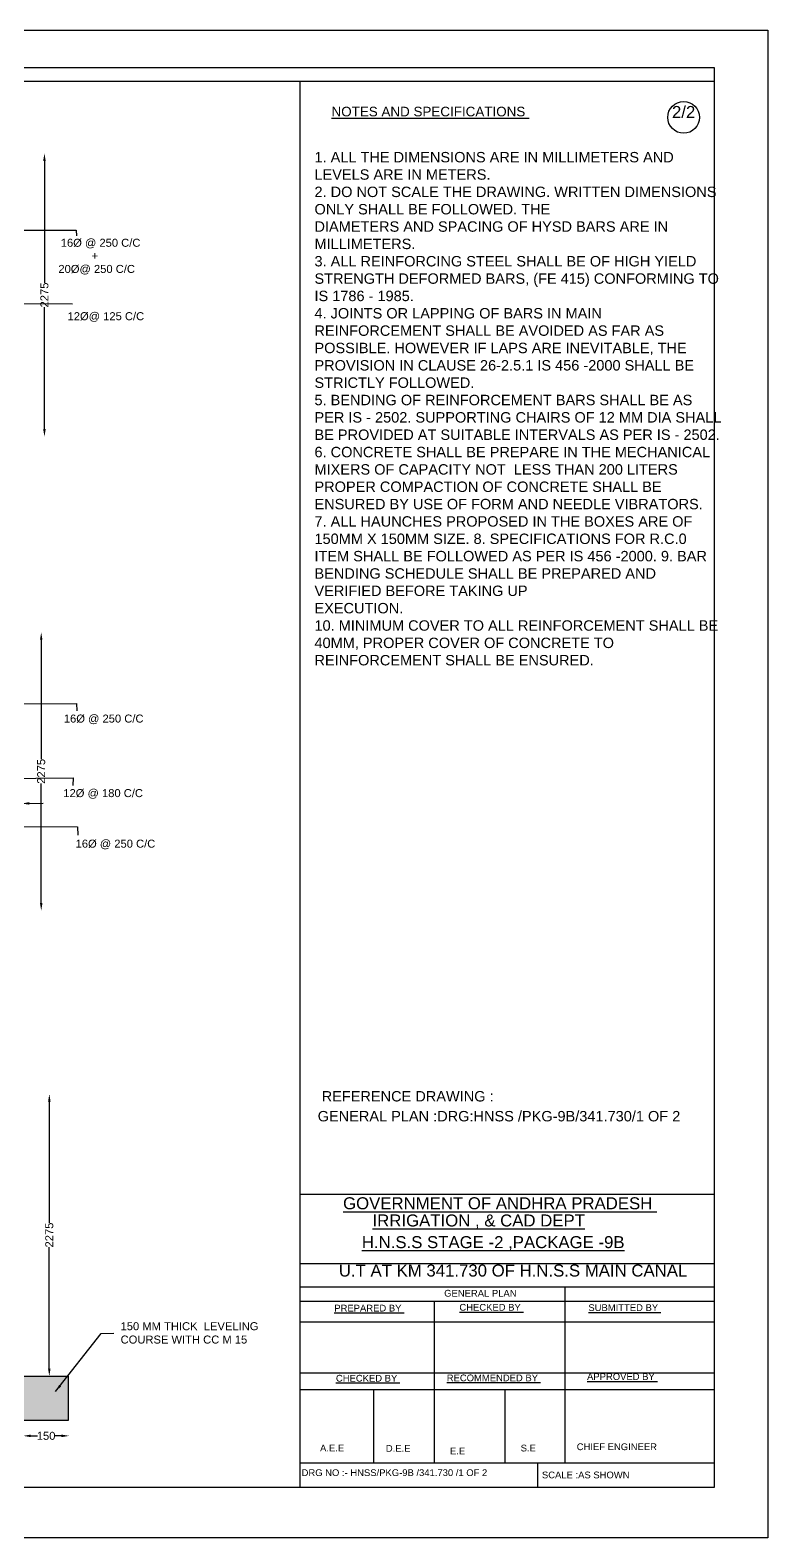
# Model space of a CAD drawing. Header units: millimetres. Extents: x 1099666 to 1368832, y 44489344 to 44677703.
# Drawn here: x 1276635 to 1368832, y 44489344 to 44677703 of the extents above; entities that cross this region are included whole.
import ezdxf

# ---------------------------------------------------------------- set-up
doc = ezdxf.new("R2010")
doc.units = ezdxf.units.MM
doc.header["$MEASUREMENT"] = 0
for name, color, linetype in [('DIMENSIONS', 7, 'Continuous'), ('DRAWING', 2, 'Continuous'), ('TEXT', 7, 'Continuous')]:
    doc.layers.add(name, color=color, linetype=linetype)
doc.styles.get("Standard").update_dxf_attribs({"font": 'arial.ttf', "height": 1000})
doc.dimstyles.get("Standard").update_dxf_attribs({"dimtxt": 1000, "dimasz": 950, "dimexe": 0.18, "dimexo": 0.0625, "dimgap": 0.09, "dimtad": 0, "dimdec": 0, "dimzin": 0, "dimdsep": 46, "dimtxsty": 'Standard', "dimcen": 0.09, "dimse1": 1, "dimse2": 1, "dimadec": 0, "dimazin": 0, "dimtfac": 1, "dimtdec": 0, "dimtofl": 0, "dimtmove": 0, "dimatfit": 3, "dimfxl": 1, "dimtolj": 1, "dimtzin": 0, "dimarcsym": 0})

# ---------------------------------------------------------------- blocks, each defined once
blk = doc.blocks.new('*D58')
at = {"layer": 'Defpoints', "color": 0, "transparency": 16777216}
for p in [(1278134, 44662307), (1278306, 44626921), (1278421, 44626921)]:
    blk.add_point(p, dxfattribs=at)
at = {"layer": 'DIMENSIONS', "color": 0, "lineweight": -2, "transparency": 16777216}
for p, q in [((1278421, 44661357), (1278421, 44646119)), ((1278421, 44627871), (1278421, 44643108))]:
    blk.add_line(p, q, dxfattribs=at)
at = {"layer": 'DIMENSIONS', "color": 0, "transparency": 16777216}
for points in [[(1278263, 44661357), (1278580, 44661357), (1278421, 44662307)], [(1278263, 44627871), (1278580, 44627871), (1278421, 44626921)]]:
    blk.add_solid(points, dxfattribs=at)
at = {"layer": 'DIMENSIONS', "color": 0, "transparency": 16777216, "insert": (1278421, 44644614), "char_height": 1000, "attachment_point": 5, "rotation": 90}
blk.add_mtext('\\A1;2275', dxfattribs=at)
blk = doc.blocks.new('*D105')
at = {"layer": 'Defpoints', "color": 0, "transparency": 16777216}
for p in [(1275755, 44501907), (1281502, 44502086), (1281502, 44501966)]:
    blk.add_point(p, dxfattribs=at)
at = {"layer": 'DIMENSIONS', "color": 0, "lineweight": -2, "transparency": 16777216}
for p, q in [((1276705, 44502086), (1277573, 44502086)), ((1280552, 44502086), (1279685, 44502086))]:
    blk.add_line(p, q, dxfattribs=at)
at = {"layer": 'DIMENSIONS', "color": 0, "transparency": 16777216}
for points in [[(1276705, 44502244), (1276705, 44501927), (1275755, 44502086)], [(1280552, 44502244), (1280552, 44501927), (1281502, 44502086)]]:
    blk.add_solid(points, dxfattribs=at)
at = {"layer": 'DIMENSIONS', "color": 0, "transparency": 16777216, "insert": (1278629, 44502086), "char_height": 1000, "attachment_point": 5}
blk.add_mtext('\\A1;150', dxfattribs=at)
blk = doc.blocks.new('*D106')
at = {"layer": 'Defpoints', "color": 0, "transparency": 16777216}
for p in [(1279032, 44544799), (1279054, 44544799), (1279183, 44509549)]:
    blk.add_point(p, dxfattribs=at)
at = {"layer": 'DIMENSIONS', "color": 0, "lineweight": -2, "transparency": 16777216}
for p, q in [((1279032, 44543849), (1279032, 44528680)), ((1279032, 44510499), (1279032, 44525668))]:
    blk.add_line(p, q, dxfattribs=at)
at = {"layer": 'DIMENSIONS', "color": 0, "transparency": 16777216}
for points in [[(1278874, 44543849), (1279191, 44543849), (1279032, 44544799)], [(1278874, 44510499), (1279191, 44510499), (1279032, 44509549)]]:
    blk.add_solid(points, dxfattribs=at)
at = {"layer": 'DIMENSIONS', "color": 0, "transparency": 16777216, "insert": (1279032, 44527174), "char_height": 1000, "attachment_point": 5, "rotation": 90}
blk.add_mtext('\\A1;2275', dxfattribs=at)
blk = doc.blocks.new('*D118')
at = {"layer": 'Defpoints', "color": 0, "transparency": 16777216}
for p in [(1278020, 44602489), (1278198, 44602489), (1278256, 44567715)]:
    blk.add_point(p, dxfattribs=at)
at = {"layer": 'DIMENSIONS', "color": 0, "lineweight": -2, "transparency": 16777216}
for p, q in [((1278020, 44601539), (1278020, 44586608)), ((1278020, 44568665), (1278020, 44583597))]:
    blk.add_line(p, q, dxfattribs=at)
at = {"layer": 'DIMENSIONS', "color": 0, "transparency": 16777216}
for points in [[(1277862, 44601539), (1278179, 44601539), (1278020, 44602489)], [(1277862, 44568665), (1278179, 44568665), (1278020, 44567715)]]:
    blk.add_solid(points, dxfattribs=at)
at = {"layer": 'DIMENSIONS', "color": 0, "transparency": 16777216, "insert": (1278020, 44585102), "char_height": 1000, "attachment_point": 5, "rotation": 90}
blk.add_mtext('\\A1;2275', dxfattribs=at)

msp = doc.modelspace()

# ---------------------------------------------------------------- hatches: boundary and pattern name
at = {"layer": 'DRAWING'}
h = msp.add_hatch(dxfattribs=at)
h.set_pattern_fill('AR-CONC', color=0, scale=500, style=0)
h.set_pattern_definition([(50, (0, 0), (3586.30091, -313.76067), [375, -4125]), (355, (0, 0), (-693.75667, 3760.96067), [300, -3300]), (100.4514, (299, -26), (2892.5469, 3447.1977), [318.70095, -3505.71056]), (46.1842, (0, 1000), (5336.20524, -827.59507), [562.5, -6187.5]), (96.6356, (444.7, 931), (4673.3135, 4870.58935), [478.05144, -5258.565]), (351.1842, (0, 1000), (4673.3097, 4870.593), [450, -4950]), (21, (500, 750), (2984.53526, -2013.09445), [375, -4125]), (326, (500, 750), (1216.57666, 3625.75023), [300, -3300]), (71.4514, (748.7, 582.2), (4201.11314, 1612.65248), [318.70095, -3505.71056]), (37.5, (0, 0), (60.799277, 1664.46927), [0, -3260, 0, -3350, 0, -3312.5]), (7.5, (0, 0), (1315.34769, 1972.05856), [0, -1910, 0, -3185, 0, -1262.5]), (327.5, (-1115, 0), (2669.11218, -112.77436), [0, -1250, 0, -3900, 0, -5175]), (317.5, (-1615, 0), (2915.93085, 500.52491), [0, -1625, 0, -2590, 0, -3675])])
h.paths.add_polyline_path([(1281384.1, 44504012.2), (1281384.1, 44509548.7), (1124082.4, 44509548.7), (1124082.4, 44504012.2)])

# ---------------------------------------------------------------- linework, layer by layer
at = {"layer": 'DIMENSIONS', "color": 0}
msp.add_lwpolyline([(1368831.8, 44489343.7), (1099665.8, 44489343.7), (1099665.8, 44677702.9), (1368831.8, 44677702.9)], close=True, dxfattribs=at)
at = {"layer": 'DIMENSIONS'}
msp.add_lwpolyline([(1362139.2, 44495639.2), (1110959.1, 44495639.2), (1110959.1, 44673046.5), (1362139.2, 44673046.5)], close=True, dxfattribs=at)
for points in [[(1362139.2, 44671271), (1112771.8, 44671271), (1112771.8, 44495639.2)], [(1310383.5, 44532262.3), (1310383.5, 44671271)], [(1340040.2, 44498709.3), (1340040.2, 44495639.2)]]:
    msp.add_lwpolyline(points, dxfattribs=at)
at = {"layer": 'DIMENSIONS', "color": 0}
for points in [[(1310383.5, 44523618.8), (1362139.2, 44523618.8)], [(1310383.5, 44520704.5), (1362139.2, 44520704.5)], [(1310383.5, 44518919.9), (1362139.2, 44518919.9)], [(1327113.1, 44518919.9), (1327113.1, 44498709.3)], [(1310383.5, 44516334), (1362139.2, 44516334)], [(1310383.5, 44509978.1), (1362139.2, 44509978.1)], [(1310383.5, 44507866.9), (1362139.2, 44507866.9)], [(1319588, 44498709.3), (1319588, 44507866.9)], [(1310383.5, 44498709.3), (1362139.2, 44498709.3)]]:
    msp.add_lwpolyline(points, dxfattribs=at)
at = {"layer": 'DIMENSIONS'}
msp.add_circle((1358306, 44666805.5), 1987.9, dxfattribs=at)
at = {"layer": 'DRAWING', "color": 0}
msp.add_lwpolyline([(1124082.4, 44509548.7), (1281384.1, 44509548.7), (1281384.1, 44504012.2), (1124082.4, 44504012.2)], close=True, dxfattribs=at)
at = {"layer": 'TEXT', "color": 0}
msp.add_lwpolyline([(1310383.5, 44532262.3), (1362139.2, 44532262.3), (1362139.2, 44495639.2), (1310383.5, 44495639.2)], close=True, dxfattribs=at)
for points in [[(1343501.3, 44498709.3), (1343501.3, 44520704.5)], [(1335940.4, 44507866.9), (1335940.4, 44498709.3)]]:
    msp.add_lwpolyline(points, dxfattribs=at)

# ---------------------------------------------------------------- texts
at = {"layer": 'DIMENSIONS', "color": 0}
for s, height, p in [('%%UNOTES AND SPECIFICATIONS ', 1200, (1314300.7, 44666932.6)), ('2/2', 1500, (1356848.4, 44666728.8))]:
    msp.add_text(s, height=height, dxfattribs=at).set_placement(p)
at = {"layer": 'DIMENSIONS', "color": 0, "insert": (1312169.9, 44662486), "char_height": 1300, "width": 50859.762, "attachment_point": 1}
msp.add_mtext('1. ALL THE DIMENSIONS ARE IN MILLIMETERS AND LEVELS ARE IN METERS. \\P2. DO NOT SCALE THE DRAWING. WRITTEN DIMENSIONS ONLY SHALL BE FOLLOWED. THE \\PDIAMETERS AND SPACING OF HYSD BARS ARE IN MILLIMETERS. \\P3. ALL REINFORCING STEEL SHALL BE OF HIGH YIELD STRENGTH DEFORMED BARS, (FE 415) CONFORMING TO IS 1786 - 1985. \\P4. JOINTS OR LAPPING OF BARS IN MAIN REINFORCEMENT SHALL BE AVOIDED AS FAR AS POSSIBLE. HOWEVER IF LAPS ARE INEVITABLE, THE PROVISION IN CLAUSE 26-2.5.1 IS 456 -2000 SHALL BE STRICTLY FOLLOWED. \\P5. BENDING OF REINFORCEMENT BARS SHALL BE AS PER IS - 2502. SUPPORTING CHAIRS OF 12 MM DIA SHALL BE PROVIDED AT SUITABLE INTERVALS AS PER IS - 2502. \\P6. CONCRETE SHALL BE PREPARE IN THE MECHANICAL MIXERS OF CAPACITY NOT  LESS THAN 200 LITERS PROPER COMPACTION OF CONCRETE SHALL BE ENSURED BY USE OF FORM AND NEEDLE VIBRATORS. \\P7. ALL HAUNCHES PROPOSED IN THE BOXES ARE OF 150MM X 150MM SIZE. 8. SPECIFICATIONS FOR R.C.0 ITEM SHALL BE FOLLOWED AS PER IS 456 -2000. 9. BAR BENDING SCHEDULE SHALL BE PREPARED AND VERIFIED BEFORE TAKING UP \\PEXECUTION. \\P10. MINIMUM COVER TO ALL REINFORCEMENT SHALL BE 40MM, PROPER COVER OF CONCRETE TO REINFORCEMENT SHALL BE ENSURED. ', dxfattribs=at)
at = {"layer": 'TEXT', "color": 0}
for s, height, p in [('16Ø @ 250 C/C', 1000, (1280458.5, 44650640.9)), ('+', 1000, (1284318.2, 44649006)), ('20Ø@ 250 C/C', 1000, (1280164.8, 44647371.1)), ('12Ø@ 125 C/C ', 1000, (1281314.7, 44641466.3)), ('16Ø @ 250 C/C', 1000, (1280847.3, 44591197.2)), ('12Ø @ 180 C/C', 1000, (1280780.4, 44581886)), ('16Ø @ 250 C/C', 1000, (1282318.2, 44575568.9)), ('REFERENCE DRAWING :', 1300, (1313069.1, 44543859.9)), ('GENERAL PLAN :DRG:HNSS /PKG-9B/341.730/1 OF 2', 1300, (1312571.5, 44541373.5)), ('%%UGOVERNMENT OF ANDHRA PRADESH ', 1500, (1315741.1, 44530392.1)), ('%%UIRRIGATION , & CAD DEPT', 1500, (1319427, 44528244.4)), ('%%UH.N.S.S STAGE -2 ,PACKAGE -9B', 1500, (1318090.4, 44525536.2)), ('U.T AT KM 341.730 OF H.N.S.S MAIN CANAL', 1500, (1315214.8, 44521990.5)), ('GENERAL PLAN', 844.456, (1328377.9, 44519481.3)), ('%%UPREPARED BY ', 844.456, (1314647.8, 44517619.7)), ('%%UCHECKED BY ', 844.456, (1330281.8, 44517725.1)), ('%%USUBMITTED BY ', 844.456, (1346401.5, 44517684.6)), ('%%UCHECKED BY ', 844.456, (1314850.6, 44508862)), ('%%URECOMMENDED BY ', 844.456, (1328702.2, 44508902.4)), ('%%UAPPROVED BY ', 844.456, (1346239.5, 44509064.3)), ('A.E.E ', 844.46, (1312867.3, 44500138.5)), ('D.E.E ', 844.46, (1321089.2, 44500098)), ('E.E ', 844.46, (1329108.5, 44499774.2)), ('S.E ', 844.46, (1337937.9, 44500138.5)), ('CHIEF ENGINEER ', 844.456, (1344944.7, 44500300.3)), ('DRG NO :- HNSS/PKG-9B /341.730 /1 OF 2', 844.456, (1310558.7, 44497062.7)), ('SCALE :AS SHOWN', 844.456, (1340596.9, 44496779.4))]:
    msp.add_text(s, height=height, dxfattribs=at).set_placement(p)
at = {"layer": 'TEXT', "color": 0, "insert": (1287937.6, 44516283.6), "char_height": 1000, "width": 18364.854, "attachment_point": 1}
msp.add_mtext('150 MM THICK  LEVELING COURSE WITH CC M 15  ', dxfattribs=at)

# ---------------------------------------------------------------- dimensions: what is measured, and where the dimension line sits
at = {"layer": 'DIMENSIONS', "color": 0}
for base, p1, p2, picture, middle in [((1278421.4, 44626921.1), (1278133.9, 44662306.6), (1278306.4, 44626921.1), '*D58', (1278421.4, 44644613.9)), ((1278020.3, 44602489.1), (1278255.8, 44567715.4), (1278198.1, 44602489.1), '*D118', (1278020.3, 44585102.3)), ((1279032.3, 44544799.3), (1279183, 44509548.7), (1279053.6, 44544799.3), '*D106', (1279032.3, 44527174))]:
    dim = msp.add_linear_dim(base=base, p1=p1, p2=p2, angle=90, text='2275', dimstyle='Standard', dxfattribs=at)
    dim.commit()
    dim.dimension.update_dxf_attribs({"geometry": picture, "text_midpoint": middle})
dim = msp.add_linear_dim(base=(1281502.1, 44502085.5), p1=(1275755.2, 44501906.7), p2=(1281502.1, 44501966.3), text='150', dimstyle='Standard', dxfattribs=at)
dim.commit()
dim.dimension.update_dxf_attribs({"geometry": '*D105', "text_midpoint": (1278628.6, 44502085.5)})

# ---------------------------------------------------------------- leaders
for points in [[(1274702.6, 44652695), (1282397.2, 44652720.1), (1282444.3, 44652020)], [(1272569.4, 44643547.5), (1281909.3, 44643502)], [(1274775.2, 44593556.3), (1282414.6, 44593594.3), (1282459.5, 44592652.9)], [(1272641.9, 44584206.8), (1282004.7, 44584303.5), (1281983.4, 44583331.9)], [(1275584, 44581083.8), (1278264.5, 44581132.9)], [(1274775.2, 44578204.6), (1282543.7, 44578188.1), (1282595.9, 44577126)], [(1279802.7, 44507622.8), (1285521.9, 44514874.5), (1287086.7, 44514902.4)]]:
    msp.add_leader(points, dimstyle='Standard', override={"dimgap": 0.09, "dimtad": 0}, dxfattribs=at)

doc.saveas('drawing.dxf')
